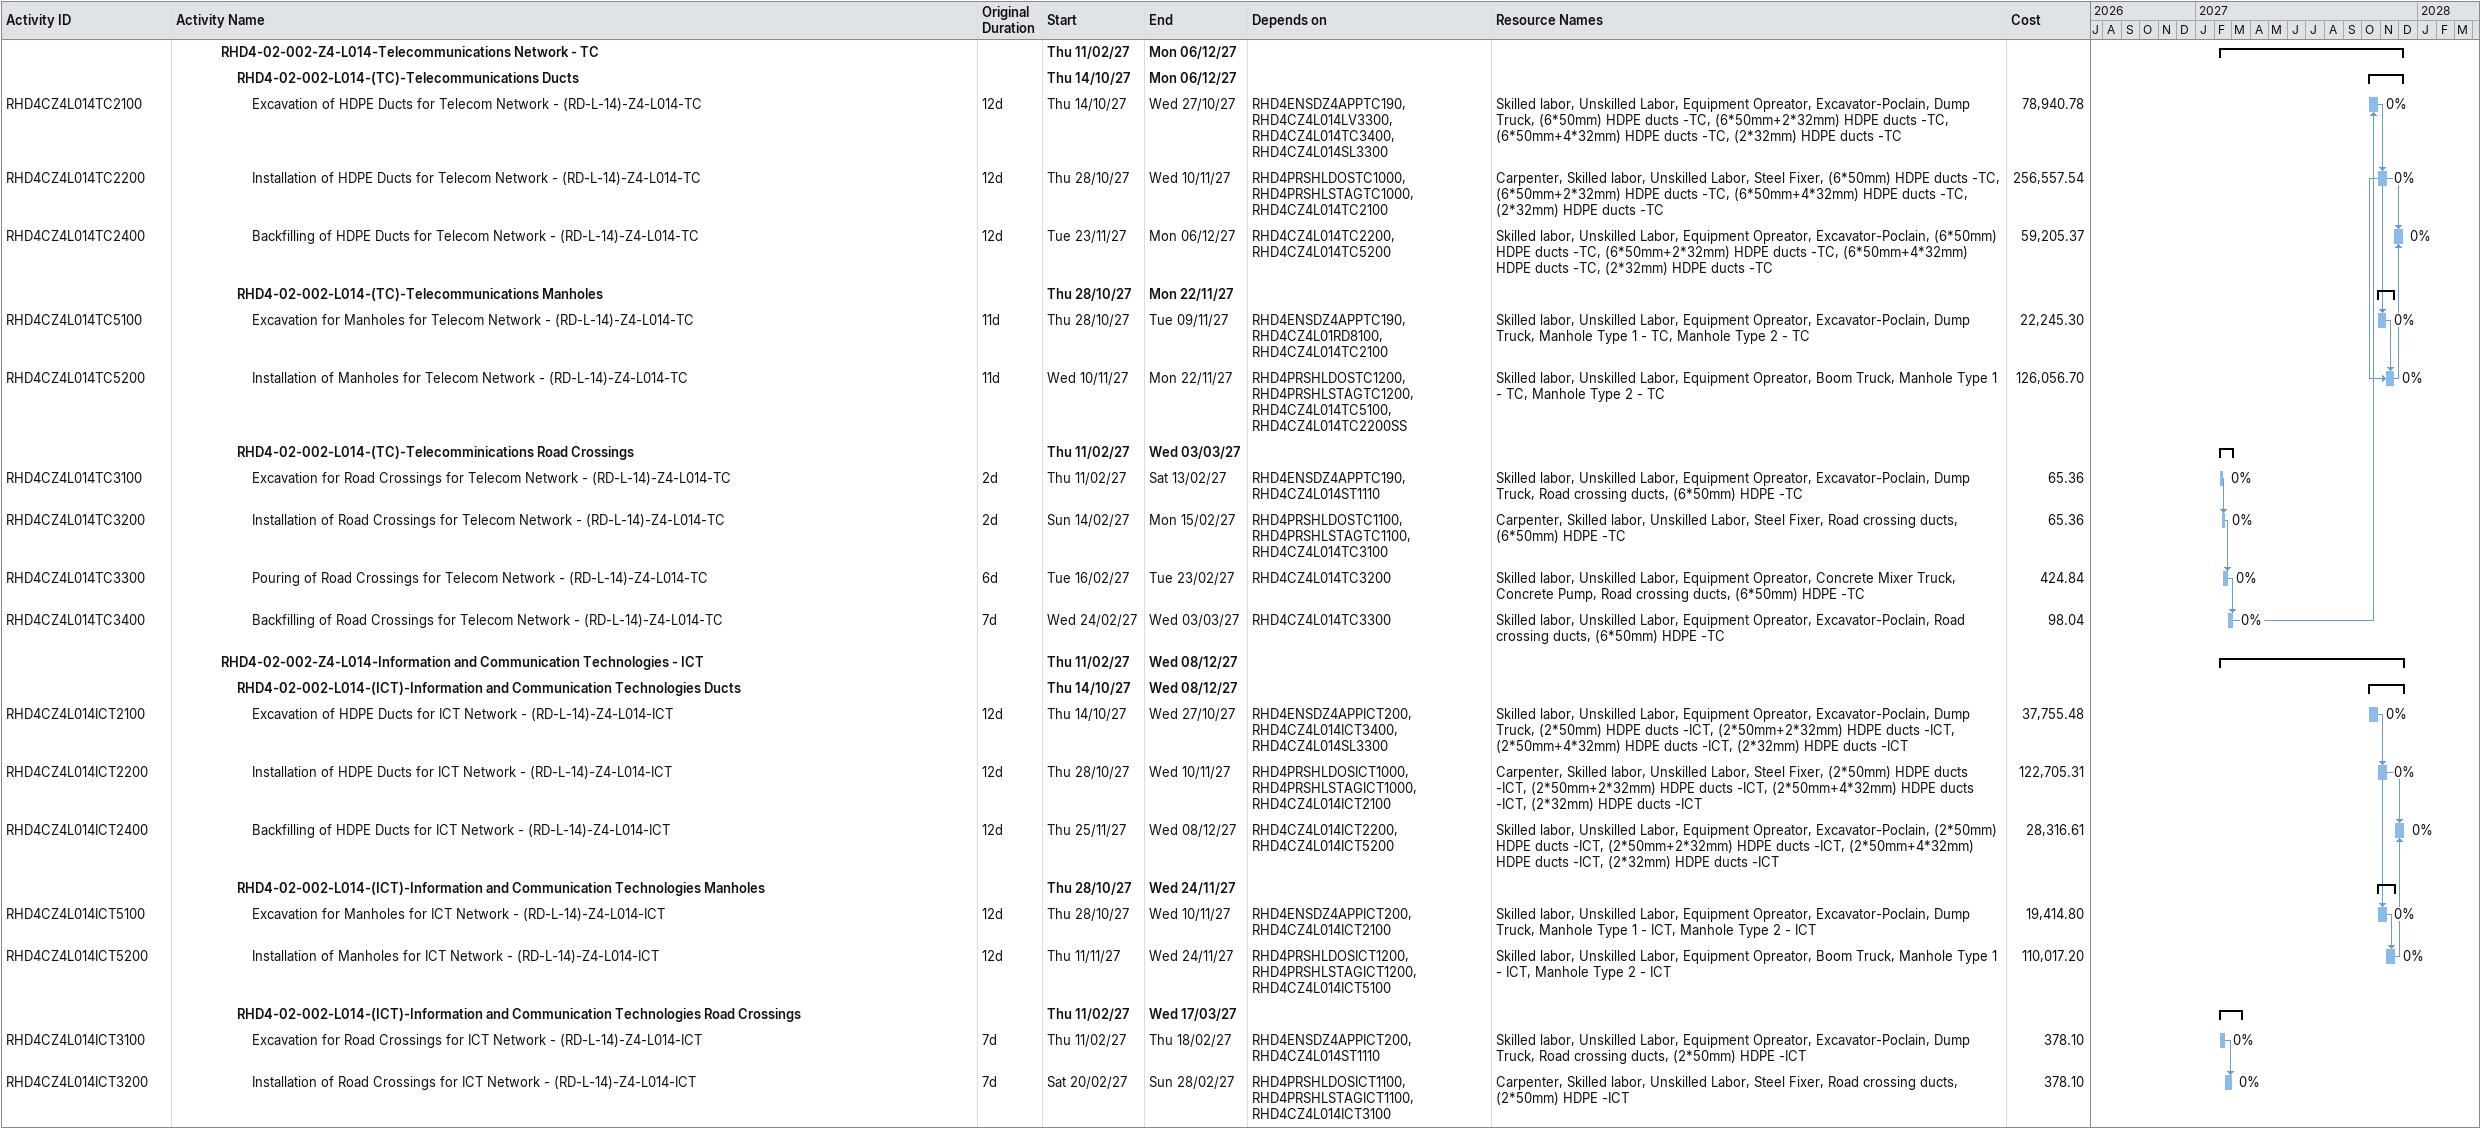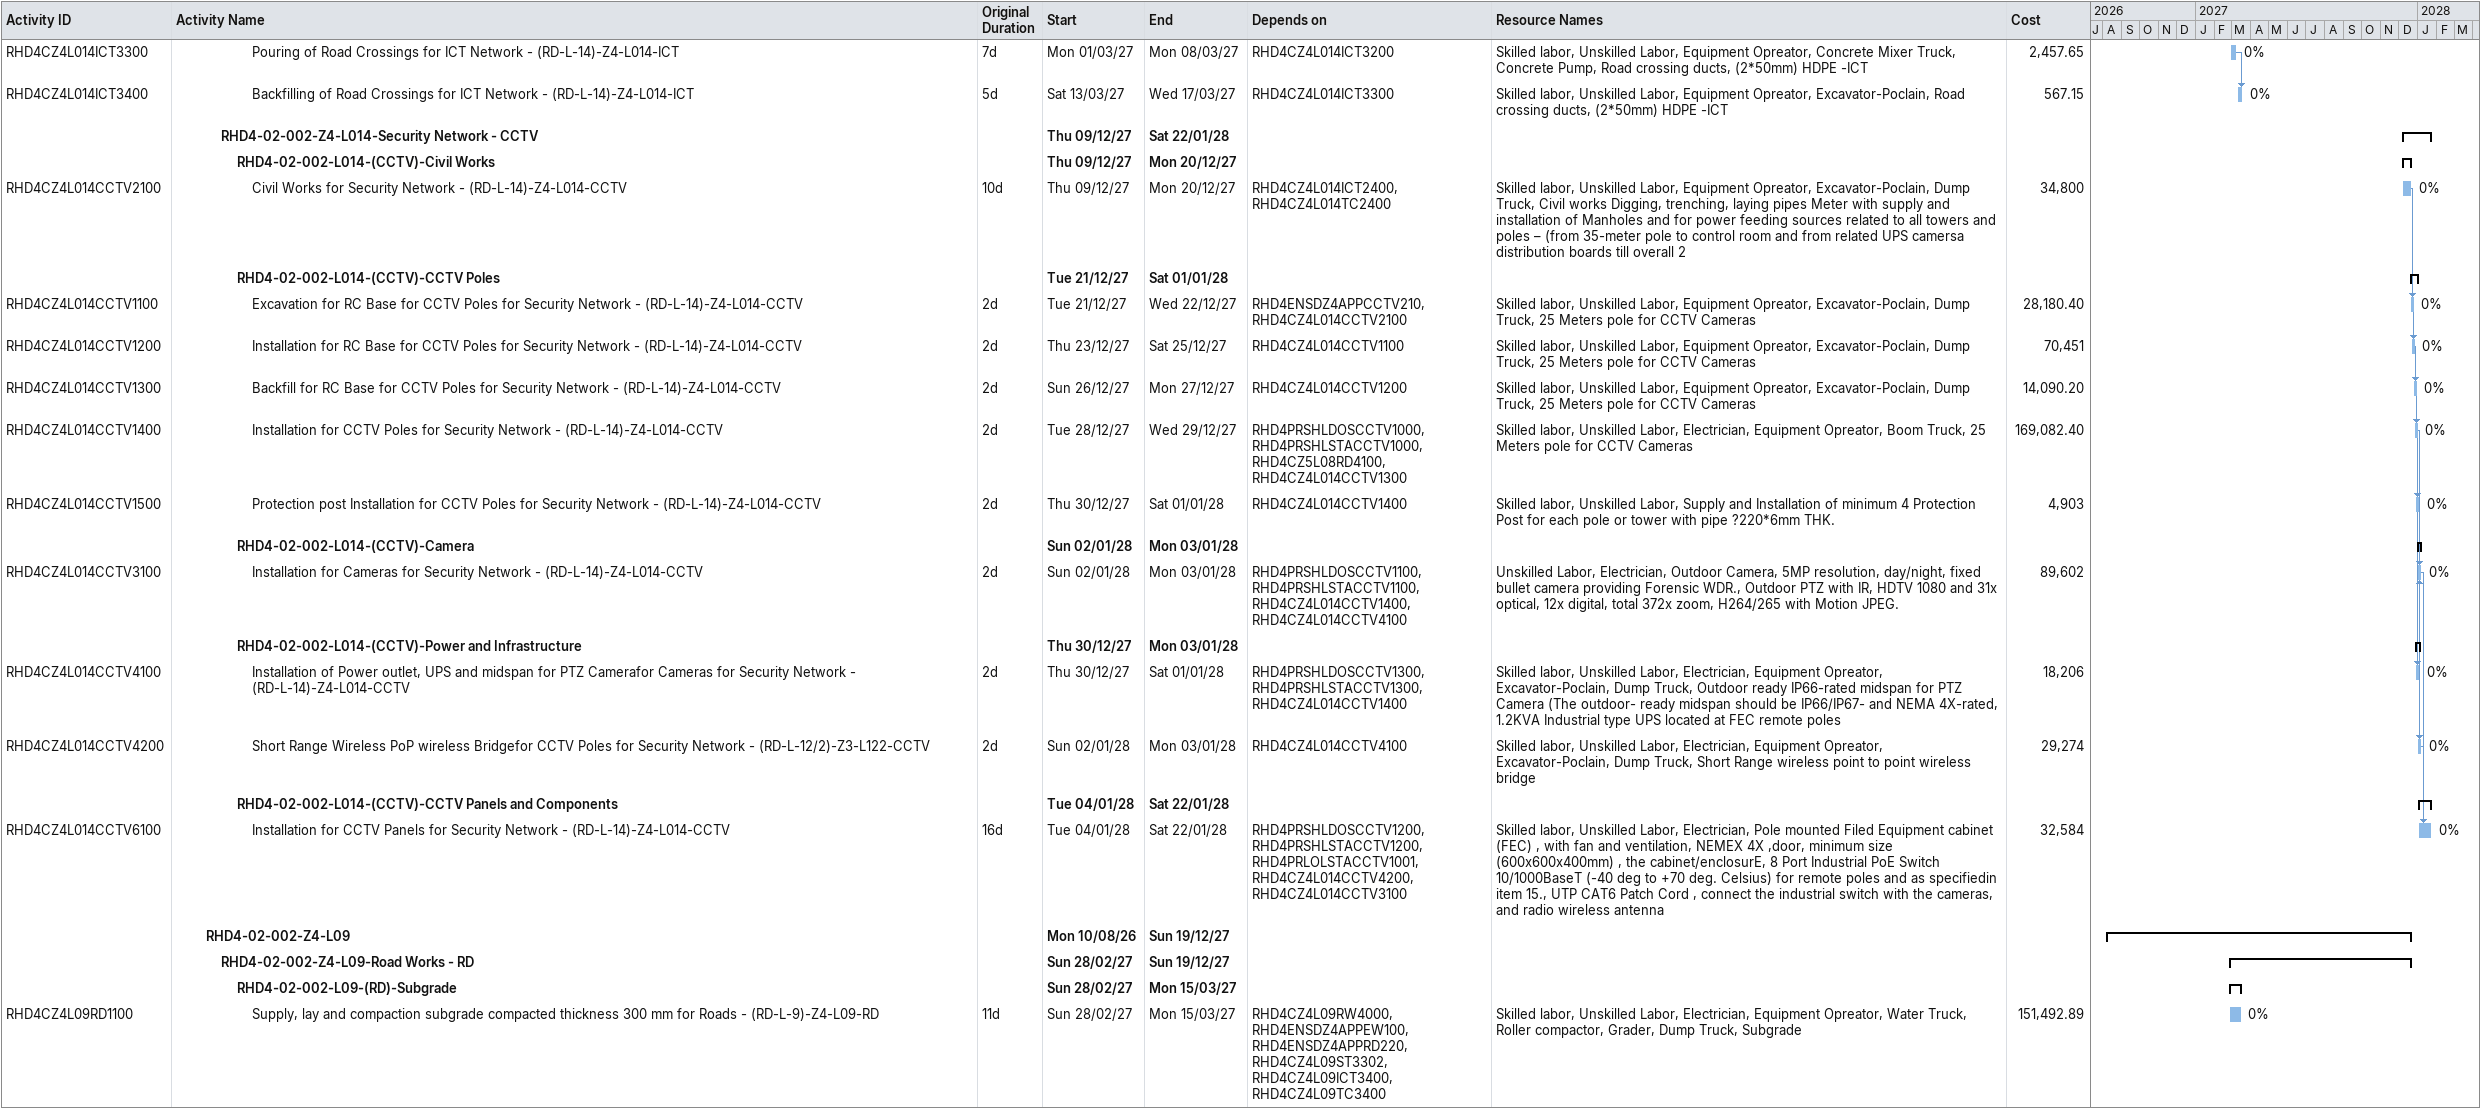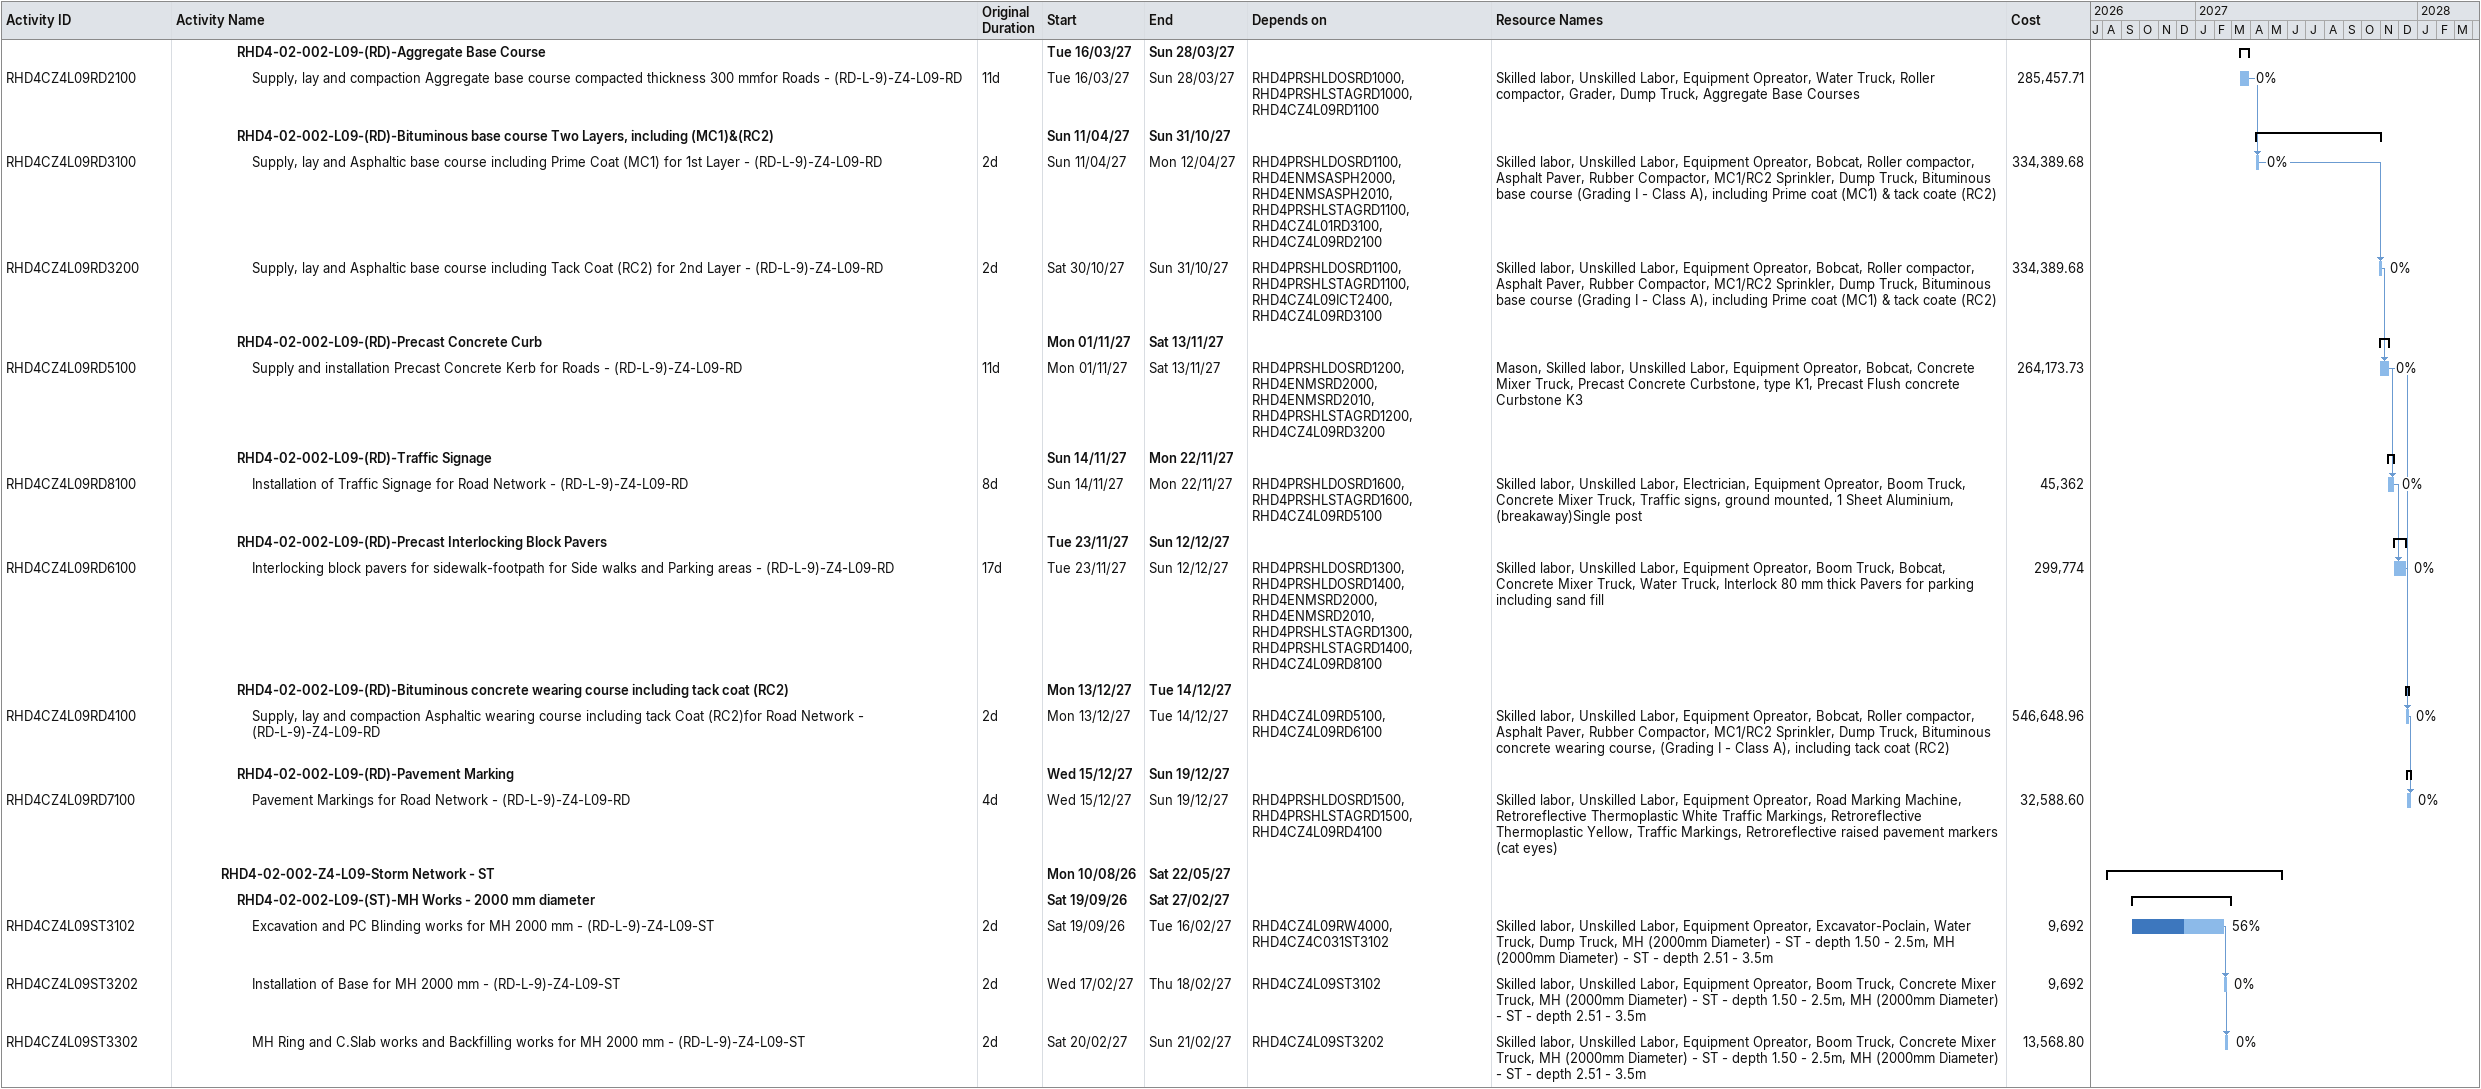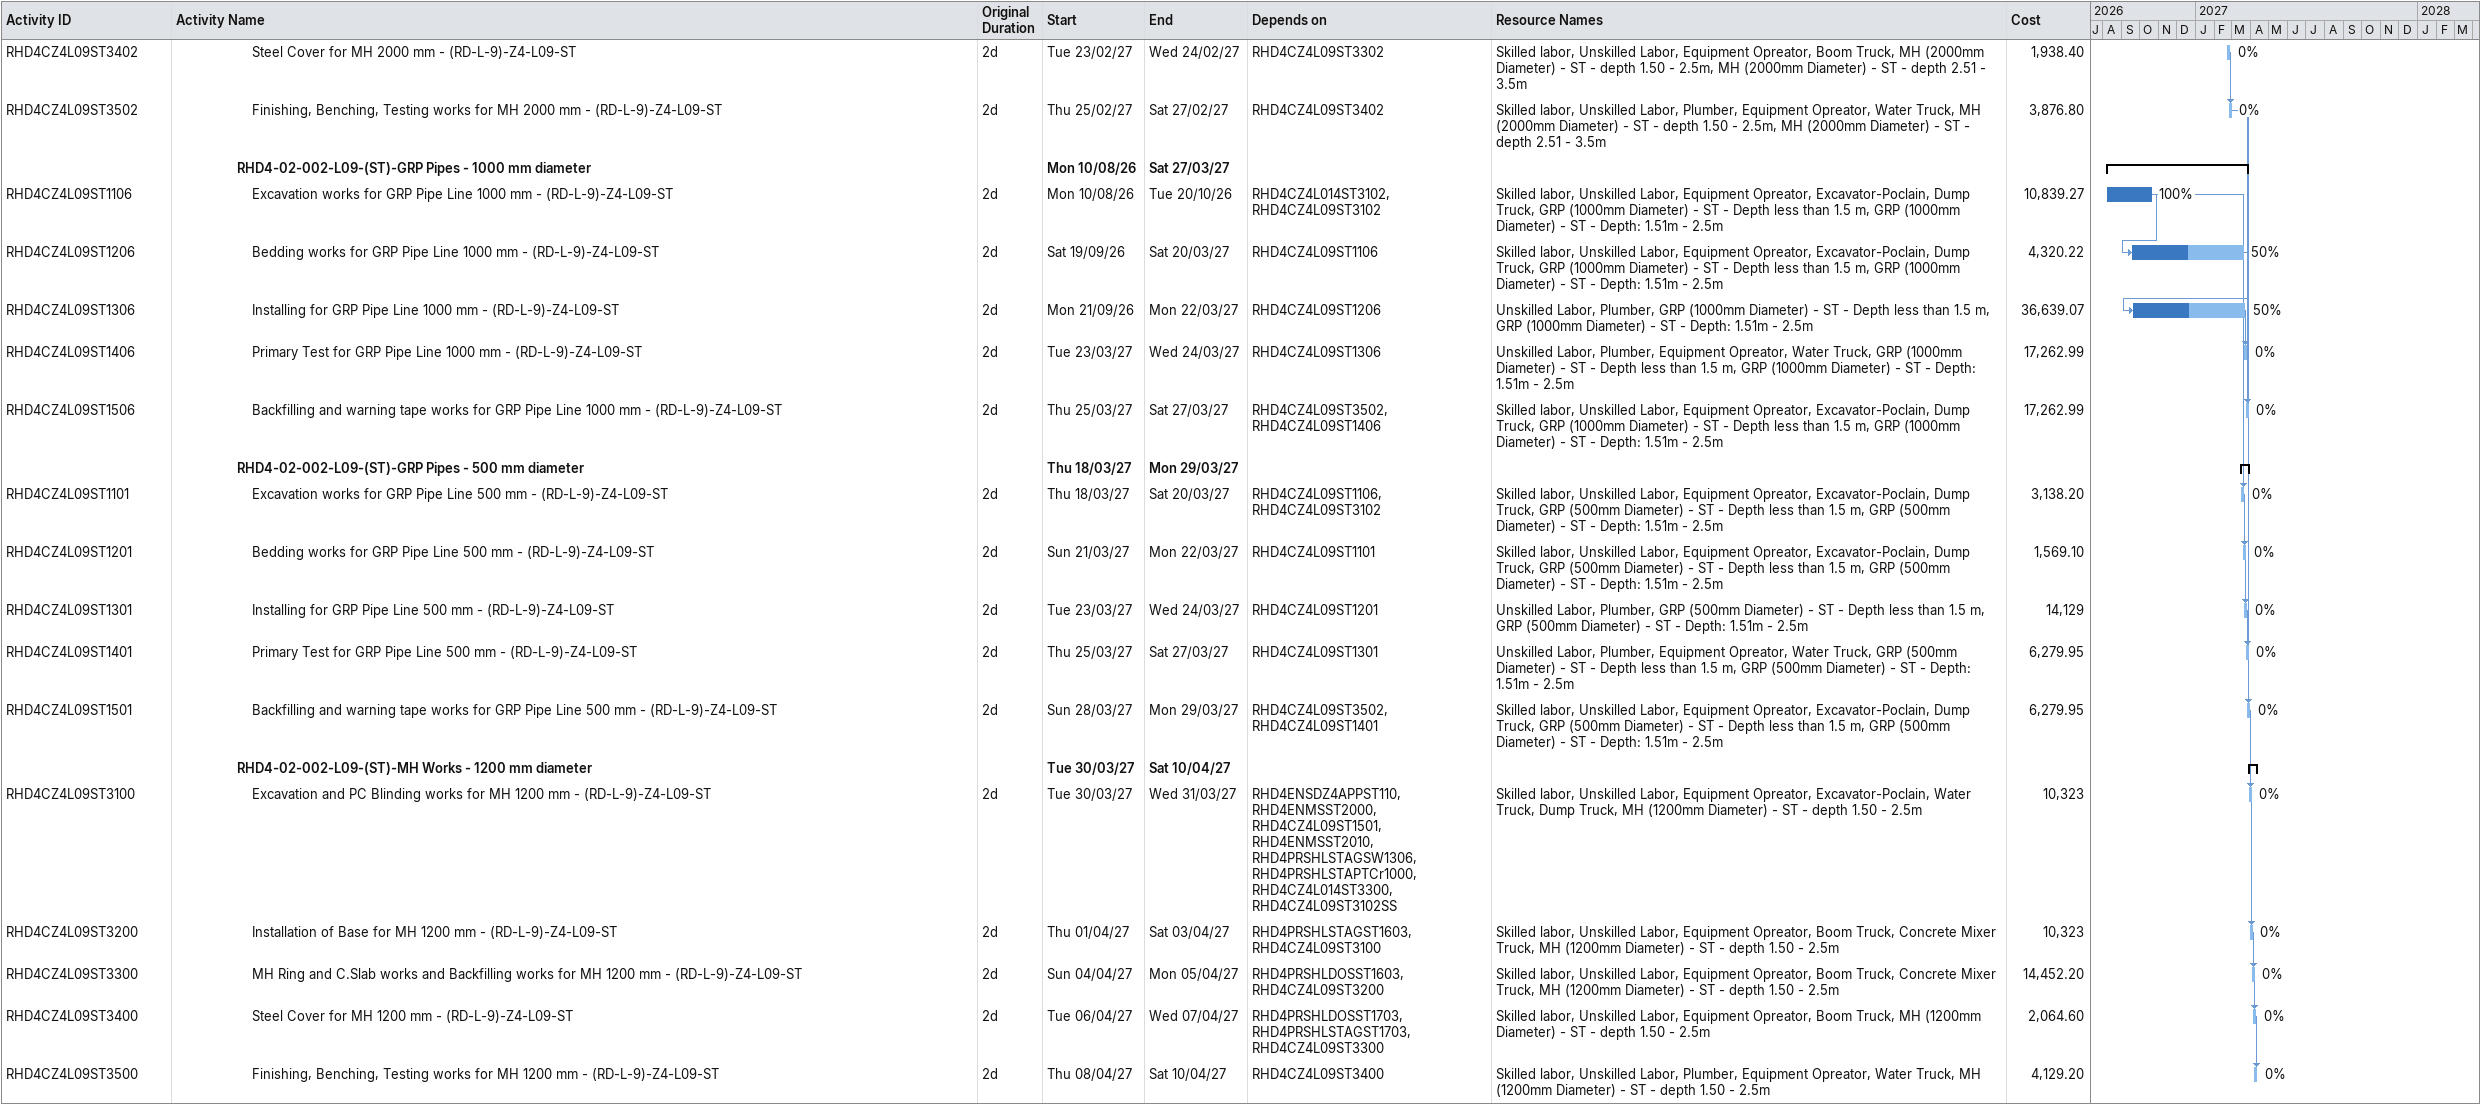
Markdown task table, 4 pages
| ID | Level | Task | Original duration | Start | Finish | Predecessors | Resources | % complete | Cost |
|---|---|---|---|---|---|---|---|---|---|
|  | 4 | **RHD4-02-002-Z4-L014-Telecommunications Network - TC** |  | 2027-02-11 | 2027-12-06 |  |  |  |  |
|  | 5 | **RHD4-02-002-L014-(TC)-Telecommunications Ducts** |  | 2027-10-14 | 2027-12-06 |  |  |  |  |
| RHD4CZ4L014TC2100 | 6 | Excavation of HDPE Ducts for Telecom Network - (RD-L-14)-Z4-L014-TC | 12d | 2027-10-14 | 2027-10-27 | RHD4ENSDZ4APPTC190, RHD4CZ4L014LV3300, RHD4CZ4L014TC3400, RHD4CZ4L014SL3300 | Skilled labor, Unskilled Labor, Equipment Opreator, Excavator-Poclain, Dump Truck, (6*50mm) HDPE ducts -TC, (6*50mm+2*32mm) HDPE ducts -TC, (6*50mm+4*32mm) HDPE ducts -TC, (2*32mm) HDPE ducts -TC | 0 | 78940.78 |
| RHD4CZ4L014TC2200 | 6 | Installation of HDPE Ducts for Telecom Network - (RD-L-14)-Z4-L014-TC | 12d | 2027-10-28 | 2027-11-10 | RHD4PRSHLDOSTC1000, RHD4PRSHLSTAGTC1000, RHD4CZ4L014TC2100 | Carpenter, Skilled labor, Unskilled Labor, Steel Fixer, (6*50mm) HDPE ducts -TC, (6*50mm+2*32mm) HDPE ducts -TC, (6*50mm+4*32mm) HDPE ducts -TC, (2*32mm) HDPE ducts -TC | 0 | 256557.54 |
| RHD4CZ4L014TC2400 | 6 | Backfilling of HDPE Ducts for Telecom Network - (RD-L-14)-Z4-L014-TC | 12d | 2027-11-23 | 2027-12-06 | RHD4CZ4L014TC2200, RHD4CZ4L014TC5200 | Skilled labor, Unskilled Labor, Equipment Opreator, Excavator-Poclain, (6*50mm) HDPE ducts -TC, (6*50mm+2*32mm) HDPE ducts -TC, (6*50mm+4*32mm) HDPE ducts -TC, (2*32mm) HDPE ducts -TC | 0 | 59205.37 |
|  | 5 | **RHD4-02-002-L014-(TC)-Telecommunications Manholes** |  | 2027-10-28 | 2027-11-22 |  |  |  |  |
| RHD4CZ4L014TC5100 | 6 | Excavation for Manholes for Telecom Network - (RD-L-14)-Z4-L014-TC | 11d | 2027-10-28 | 2027-11-09 | RHD4ENSDZ4APPTC190, RHD4CZ4L01RD8100, RHD4CZ4L014TC2100 | Skilled labor, Unskilled Labor, Equipment Opreator, Excavator-Poclain, Dump Truck, Manhole Type 1 - TC, Manhole Type 2 - TC | 0 | 22245.30 |
| RHD4CZ4L014TC5200 | 6 | Installation of Manholes for Telecom Network - (RD-L-14)-Z4-L014-TC | 11d | 2027-11-10 | 2027-11-22 | RHD4PRSHLDOSTC1200, RHD4PRSHLSTAGTC1200, RHD4CZ4L014TC5100, RHD4CZ4L014TC2200SS | Skilled labor, Unskilled Labor, Equipment Opreator, Boom Truck, Manhole Type 1 - TC, Manhole Type 2 - TC | 0 | 126056.70 |
|  | 5 | **RHD4-02-002-L014-(TC)-Telecomminications Road Crossings** |  | 2027-02-11 | 2027-03-03 |  |  |  |  |
| RHD4CZ4L014TC3100 | 6 | Excavation for Road Crossings for Telecom Network - (RD-L-14)-Z4-L014-TC | 2d | 2027-02-11 | 2027-02-13 | RHD4ENSDZ4APPTC190, RHD4CZ4L014ST1110 | Skilled labor, Unskilled Labor, Equipment Opreator, Excavator-Poclain, Dump Truck, Road crossing ducts, (6*50mm) HDPE -TC | 0 | 65.36 |
| RHD4CZ4L014TC3200 | 6 | Installation of Road Crossings for Telecom Network - (RD-L-14)-Z4-L014-TC | 2d | 2027-02-14 | 2027-02-15 | RHD4PRSHLDOSTC1100, RHD4PRSHLSTAGTC1100, RHD4CZ4L014TC3100 | Carpenter, Skilled labor, Unskilled Labor, Steel Fixer, Road crossing ducts, (6*50mm) HDPE -TC | 0 | 65.36 |
| RHD4CZ4L014TC3300 | 6 | Pouring of Road Crossings for Telecom Network - (RD-L-14)-Z4-L014-TC | 6d | 2027-02-16 | 2027-02-23 | RHD4CZ4L014TC3200 | Skilled labor, Unskilled Labor, Equipment Opreator, Concrete Mixer Truck, Concrete Pump, Road crossing ducts, (6*50mm) HDPE -TC | 0 | 424.84 |
| RHD4CZ4L014TC3400 | 6 | Backfilling of Road Crossings for Telecom Network - (RD-L-14)-Z4-L014-TC | 7d | 2027-02-24 | 2027-03-03 | RHD4CZ4L014TC3300 | Skilled labor, Unskilled Labor, Equipment Opreator, Excavator-Poclain, Road crossing ducts, (6*50mm) HDPE -TC | 0 | 98.04 |
|  | 4 | **RHD4-02-002-Z4-L014-Information and Communication Technologies - ICT** |  | 2027-02-11 | 2027-12-08 |  |  |  |  |
|  | 5 | **RHD4-02-002-L014-(ICT)-Information and Communication Technologies Ducts** |  | 2027-10-14 | 2027-12-08 |  |  |  |  |
| RHD4CZ4L014ICT2100 | 6 | Excavation of HDPE Ducts for ICT Network - (RD-L-14)-Z4-L014-ICT | 12d | 2027-10-14 | 2027-10-27 | RHD4ENSDZ4APPICT200, RHD4CZ4L014ICT3400, RHD4CZ4L014SL3300 | Skilled labor, Unskilled Labor, Equipment Opreator, Excavator-Poclain, Dump Truck, (2*50mm) HDPE ducts -ICT, (2*50mm+2*32mm) HDPE ducts -ICT, (2*50mm+4*32mm) HDPE ducts -ICT, (2*32mm) HDPE ducts -ICT | 0 | 37755.48 |
| RHD4CZ4L014ICT2200 | 6 | Installation of HDPE Ducts for ICT Network - (RD-L-14)-Z4-L014-ICT | 12d | 2027-10-28 | 2027-11-10 | RHD4PRSHLDOSICT1000, RHD4PRSHLSTAGICT1000, RHD4CZ4L014ICT2100 | Carpenter, Skilled labor, Unskilled Labor, Steel Fixer, (2*50mm) HDPE ducts -ICT, (2*50mm+2*32mm) HDPE ducts -ICT, (2*50mm+4*32mm) HDPE ducts -ICT, (2*32mm) HDPE ducts -ICT | 0 | 122705.31 |
| RHD4CZ4L014ICT2400 | 6 | Backfilling of HDPE Ducts for ICT Network - (RD-L-14)-Z4-L014-ICT | 12d | 2027-11-25 | 2027-12-08 | RHD4CZ4L014ICT2200, RHD4CZ4L014ICT5200 | Skilled labor, Unskilled Labor, Equipment Opreator, Excavator-Poclain, (2*50mm) HDPE ducts -ICT, (2*50mm+2*32mm) HDPE ducts -ICT, (2*50mm+4*32mm) HDPE ducts -ICT, (2*32mm) HDPE ducts -ICT | 0 | 28316.61 |
|  | 5 | **RHD4-02-002-L014-(ICT)-Information and Communication Technologies Manholes** |  | 2027-10-28 | 2027-11-24 |  |  |  |  |
| RHD4CZ4L014ICT5100 | 6 | Excavation for Manholes for ICT Network - (RD-L-14)-Z4-L014-ICT | 12d | 2027-10-28 | 2027-11-10 | RHD4ENSDZ4APPICT200, RHD4CZ4L014ICT2100 | Skilled labor, Unskilled Labor, Equipment Opreator, Excavator-Poclain, Dump Truck, Manhole Type 1 - ICT, Manhole Type 2 - ICT | 0 | 19414.80 |
| RHD4CZ4L014ICT5200 | 6 | Installation of Manholes for ICT Network - (RD-L-14)-Z4-L014-ICT | 12d | 2027-11-11 | 2027-11-24 | RHD4PRSHLDOSICT1200, RHD4PRSHLSTAGICT1200, RHD4CZ4L014ICT5100 | Skilled labor, Unskilled Labor, Equipment Opreator, Boom Truck, Manhole Type 1 - ICT, Manhole Type 2 - ICT | 0 | 110017.20 |
|  | 5 | **RHD4-02-002-L014-(ICT)-Information and Communication Technologies Road Crossings** |  | 2027-02-11 | 2027-03-17 |  |  |  |  |
| RHD4CZ4L014ICT3100 | 6 | Excavation for Road Crossings for ICT Network - (RD-L-14)-Z4-L014-ICT | 7d | 2027-02-11 | 2027-02-18 | RHD4ENSDZ4APPICT200, RHD4CZ4L014ST1110 | Skilled labor, Unskilled Labor, Equipment Opreator, Excavator-Poclain, Dump Truck, Road crossing ducts, (2*50mm) HDPE -ICT | 0 | 378.10 |
| RHD4CZ4L014ICT3200 | 6 | Installation of Road Crossings for ICT Network - (RD-L-14)-Z4-L014-ICT | 7d | 2027-02-20 | 2027-02-28 | RHD4PRSHLDOSICT1100, RHD4PRSHLSTAGICT1100, RHD4CZ4L014ICT3100 | Carpenter, Skilled labor, Unskilled Labor, Steel Fixer, Road crossing ducts, (2*50mm) HDPE -ICT | 0 | 378.10 |
| RHD4CZ4L014ICT3300 | 6 | Pouring of Road Crossings for ICT Network - (RD-L-14)-Z4-L014-ICT | 7d | 2027-03-01 | 2027-03-08 | RHD4CZ4L014ICT3200 | Skilled labor, Unskilled Labor, Equipment Opreator, Concrete Mixer Truck, Concrete Pump, Road crossing ducts, (2*50mm) HDPE -ICT | 0 | 2457.65 |
| RHD4CZ4L014ICT3400 | 6 | Backfilling of Road Crossings for ICT Network - (RD-L-14)-Z4-L014-ICT | 5d | 2027-03-13 | 2027-03-17 | RHD4CZ4L014ICT3300 | Skilled labor, Unskilled Labor, Equipment Opreator, Excavator-Poclain, Road crossing ducts, (2*50mm) HDPE -ICT | 0 | 567.15 |
|  | 4 | **RHD4-02-002-Z4-L014-Security Network - CCTV** |  | 2027-12-09 | 2028-01-22 |  |  |  |  |
|  | 5 | **RHD4-02-002-L014-(CCTV)-Civil Works** |  | 2027-12-09 | 2027-12-20 |  |  |  |  |
| RHD4CZ4L014CCTV2100 | 6 | Civil Works for Security Network - (RD-L-14)-Z4-L014-CCTV | 10d | 2027-12-09 | 2027-12-20 | RHD4CZ4L014ICT2400, RHD4CZ4L014TC2400 | Skilled labor, Unskilled Labor, Equipment Opreator, Excavator-Poclain, Dump Truck, Civil works Digging, trenching, laying pipes Meter with supply and installation of Manholes and for power feeding sources related to all towers and poles – (from 35-meter pole to control room and from related UPS camersa distribution boards till overall 2 | 0 | 34800 |
|  | 5 | **RHD4-02-002-L014-(CCTV)-CCTV Poles** |  | 2027-12-21 | 2028-01-01 |  |  |  |  |
| RHD4CZ4L014CCTV1100 | 6 | Excavation for RC Base for CCTV Poles for Security Network - (RD-L-14)-Z4-L014-CCTV | 2d | 2027-12-21 | 2027-12-22 | RHD4ENSDZ4APPCCTV210, RHD4CZ4L014CCTV2100 | Skilled labor, Unskilled Labor, Equipment Opreator, Excavator-Poclain, Dump Truck, 25 Meters pole for CCTV Cameras | 0 | 28180.40 |
| RHD4CZ4L014CCTV1200 | 6 | Installation for RC Base for CCTV Poles for Security Network - (RD-L-14)-Z4-L014-CCTV | 2d | 2027-12-23 | 2027-12-25 | RHD4CZ4L014CCTV1100 | Skilled labor, Unskilled Labor, Equipment Opreator, Excavator-Poclain, Dump Truck, 25 Meters pole for CCTV Cameras | 0 | 70451 |
| RHD4CZ4L014CCTV1300 | 6 | Backfill for RC Base for CCTV Poles for Security Network - (RD-L-14)-Z4-L014-CCTV | 2d | 2027-12-26 | 2027-12-27 | RHD4CZ4L014CCTV1200 | Skilled labor, Unskilled Labor, Equipment Opreator, Excavator-Poclain, Dump Truck, 25 Meters pole for CCTV Cameras | 0 | 14090.20 |
| RHD4CZ4L014CCTV1400 | 6 | Installation for CCTV Poles for Security Network - (RD-L-14)-Z4-L014-CCTV | 2d | 2027-12-28 | 2027-12-29 | RHD4PRSHLDOSCCTV1000, RHD4PRSHLSTACCTV1000, RHD4CZ5L08RD4100, RHD4CZ4L014CCTV1300 | Skilled labor, Unskilled Labor, Electrician, Equipment Opreator, Boom Truck, 25 Meters pole for CCTV Cameras | 0 | 169082.40 |
| RHD4CZ4L014CCTV1500 | 6 | Protection post Installation for CCTV Poles for Security Network - (RD-L-14)-Z4-L014-CCTV | 2d | 2027-12-30 | 2028-01-01 | RHD4CZ4L014CCTV1400 | Skilled labor, Unskilled Labor, Supply and Installation of minimum 4 Protection Post for each pole or tower with pipe ?220*6mm THK. | 0 | 4903 |
|  | 5 | **RHD4-02-002-L014-(CCTV)-Camera** |  | 2028-01-02 | 2028-01-03 |  |  |  |  |
| RHD4CZ4L014CCTV3100 | 6 | Installation for Cameras for Security Network - (RD-L-14)-Z4-L014-CCTV | 2d | 2028-01-02 | 2028-01-03 | RHD4PRSHLDOSCCTV1100, RHD4PRSHLSTACCTV1100, RHD4CZ4L014CCTV1400, RHD4CZ4L014CCTV4100 | Unskilled Labor, Electrician, Outdoor Camera, 5MP resolution, day/night, fixed bullet camera providing Forensic WDR., Outdoor PTZ with IR, HDTV 1080 and 31x optical, 12x digital, total 372x zoom, H264/265 with Motion JPEG. | 0 | 89602 |
|  | 5 | **RHD4-02-002-L014-(CCTV)-Power and Infrastructure** |  | 2027-12-30 | 2028-01-03 |  |  |  |  |
| RHD4CZ4L014CCTV4100 | 6 | Installation of Power outlet, UPS and midspan for PTZ Camerafor Cameras for Security Network - (RD-L-14)-Z4-L014-CCTV | 2d | 2027-12-30 | 2028-01-01 | RHD4PRSHLDOSCCTV1300, RHD4PRSHLSTACCTV1300, RHD4CZ4L014CCTV1400 | Skilled labor, Unskilled Labor, Electrician, Equipment Opreator, Excavator-Poclain, Dump Truck, Outdoor ready IP66-rated midspan for PTZ Camera (The outdoor- ready midspan should be IP66/IP67- and NEMA 4X-rated, 1.2KVA Industrial type UPS located at FEC remote poles | 0 | 18206 |
| RHD4CZ4L014CCTV4200 | 6 | Short Range Wireless PoP wireless Bridgefor CCTV Poles for Security Network - (RD-L-12/2)-Z3-L122-CCTV | 2d | 2028-01-02 | 2028-01-03 | RHD4CZ4L014CCTV4100 | Skilled labor, Unskilled Labor, Electrician, Equipment Opreator, Excavator-Poclain, Dump Truck, Short Range wireless point to point wireless bridge | 0 | 29274 |
|  | 5 | **RHD4-02-002-L014-(CCTV)-CCTV Panels and Components** |  | 2028-01-04 | 2028-01-22 |  |  |  |  |
| RHD4CZ4L014CCTV6100 | 6 | Installation for CCTV Panels for Security Network - (RD-L-14)-Z4-L014-CCTV | 16d | 2028-01-04 | 2028-01-22 | RHD4PRSHLDOSCCTV1200, RHD4PRSHLSTACCTV1200, RHD4PRLOLSTACCTV1001, RHD4CZ4L014CCTV4200, RHD4CZ4L014CCTV3100 | Skilled labor, Unskilled Labor, Electrician, Pole mounted Filed Equipment cabinet (FEC) , with fan and ventilation, NEMEX 4X ,door, minimum size (600x600x400mm) , the cabinet/enclosurE, 8 Port Industrial PoE Switch 10/1000BaseT (-40 deg to +70 deg. Celsius) for remote poles and as specifiedin item 15., UTP CAT6 Patch Cord , connect the industrial switch with the cameras, and radio wireless antenna | 0 | 32584 |
|  | 3 | **RHD4-02-002-Z4-L09** |  | 2026-08-10 | 2027-12-19 |  |  |  |  |
|  | 4 | **RHD4-02-002-Z4-L09-Road Works - RD** |  | 2027-02-28 | 2027-12-19 |  |  |  |  |
|  | 5 | **RHD4-02-002-L09-(RD)-Subgrade** |  | 2027-02-28 | 2027-03-15 |  |  |  |  |
| RHD4CZ4L09RD1100 | 6 | Supply, lay and compaction subgrade compacted thickness 300 mm for Roads - (RD-L-9)-Z4-L09-RD | 11d | 2027-02-28 | 2027-03-15 | RHD4CZ4L09RW4000, RHD4ENSDZ4APPEW100, RHD4ENSDZ4APPRD220, RHD4CZ4L09ST3302, RHD4CZ4L09ICT3400, RHD4CZ4L09TC3400 | Skilled labor, Unskilled Labor, Electrician, Equipment Opreator, Water Truck, Roller compactor, Grader, Dump Truck, Subgrade | 0 | 151492.89 |
|  | 5 | **RHD4-02-002-L09-(RD)-Aggregate Base Course** |  | 2027-03-16 | 2027-03-28 |  |  |  |  |
| RHD4CZ4L09RD2100 | 6 | Supply, lay and compaction Aggregate base course compacted thickness 300 mmfor Roads - (RD-L-9)-Z4-L09-RD | 11d | 2027-03-16 | 2027-03-28 | RHD4PRSHLDOSRD1000, RHD4PRSHLSTAGRD1000, RHD4CZ4L09RD1100 | Skilled labor, Unskilled Labor, Equipment Opreator, Water Truck, Roller compactor, Grader, Dump Truck, Aggregate Base Courses | 0 | 285457.71 |
|  | 5 | **RHD4-02-002-L09-(RD)-Bituminous base course Two Layers, including (MC1)&(RC2)** |  | 2027-04-11 | 2027-10-31 |  |  |  |  |
| RHD4CZ4L09RD3100 | 6 | Supply, lay and Asphaltic base course including Prime Coat (MC1) for 1st Layer - (RD-L-9)-Z4-L09-RD | 2d | 2027-04-11 | 2027-04-12 | RHD4PRSHLDOSRD1100, RHD4ENMSASPH2000, RHD4ENMSASPH2010, RHD4PRSHLSTAGRD1100, RHD4CZ4L01RD3100, RHD4CZ4L09RD2100 | Skilled labor, Unskilled Labor, Equipment Opreator, Bobcat, Roller compactor, Asphalt Paver, Rubber Compactor, MC1/RC2 Sprinkler, Dump Truck, Bituminous base course (Grading I - Class A), including Prime coat (MC1) & tack coate (RC2) | 0 | 334389.68 |
| RHD4CZ4L09RD3200 | 6 | Supply, lay and Asphaltic base course including Tack Coat (RC2) for 2nd Layer - (RD-L-9)-Z4-L09-RD | 2d | 2027-10-30 | 2027-10-31 | RHD4PRSHLDOSRD1100, RHD4PRSHLSTAGRD1100, RHD4CZ4L09ICT2400, RHD4CZ4L09RD3100 | Skilled labor, Unskilled Labor, Equipment Opreator, Bobcat, Roller compactor, Asphalt Paver, Rubber Compactor, MC1/RC2 Sprinkler, Dump Truck, Bituminous base course (Grading I - Class A), including Prime coat (MC1) & tack coate (RC2) | 0 | 334389.68 |
|  | 5 | **RHD4-02-002-L09-(RD)-Precast Concrete Curb** |  | 2027-11-01 | 2027-11-13 |  |  |  |  |
| RHD4CZ4L09RD5100 | 6 | Supply and installation Precast Concrete Kerb for Roads - (RD-L-9)-Z4-L09-RD | 11d | 2027-11-01 | 2027-11-13 | RHD4PRSHLDOSRD1200, RHD4ENMSRD2000, RHD4ENMSRD2010, RHD4PRSHLSTAGRD1200, RHD4CZ4L09RD3200 | Mason, Skilled labor, Unskilled Labor, Equipment Opreator, Bobcat, Concrete Mixer Truck, Precast Concrete Curbstone, type K1, Precast Flush concrete Curbstone K3 | 0 | 264173.73 |
|  | 5 | **RHD4-02-002-L09-(RD)-Traffic Signage** |  | 2027-11-14 | 2027-11-22 |  |  |  |  |
| RHD4CZ4L09RD8100 | 6 | Installation of Traffic Signage for Road Network - (RD-L-9)-Z4-L09-RD | 8d | 2027-11-14 | 2027-11-22 | RHD4PRSHLDOSRD1600, RHD4PRSHLSTAGRD1600, RHD4CZ4L09RD5100 | Skilled labor, Unskilled Labor, Electrician, Equipment Opreator, Boom Truck, Concrete Mixer Truck, Traffic signs, ground mounted, 1 Sheet Aluminium, (breakaway)Single post | 0 | 45362 |
|  | 5 | **RHD4-02-002-L09-(RD)-Precast Interlocking Block Pavers** |  | 2027-11-23 | 2027-12-12 |  |  |  |  |
| RHD4CZ4L09RD6100 | 6 | Interlocking block pavers for sidewalk-footpath for Side walks and Parking areas - (RD-L-9)-Z4-L09-RD | 17d | 2027-11-23 | 2027-12-12 | RHD4PRSHLDOSRD1300, RHD4PRSHLDOSRD1400, RHD4ENMSRD2000, RHD4ENMSRD2010, RHD4PRSHLSTAGRD1300, RHD4PRSHLSTAGRD1400, RHD4CZ4L09RD8100 | Skilled labor, Unskilled Labor, Equipment Opreator, Boom Truck, Bobcat, Concrete Mixer Truck, Water Truck, Interlock 80 mm thick Pavers for parking including sand fill | 0 | 299774 |
|  | 5 | **RHD4-02-002-L09-(RD)-Bituminous concrete wearing course including tack coat (RC2)** |  | 2027-12-13 | 2027-12-14 |  |  |  |  |
| RHD4CZ4L09RD4100 | 6 | Supply, lay and compaction Asphaltic wearing course including tack Coat (RC2)for Road Network - (RD-L-9)-Z4-L09-RD | 2d | 2027-12-13 | 2027-12-14 | RHD4CZ4L09RD5100, RHD4CZ4L09RD6100 | Skilled labor, Unskilled Labor, Equipment Opreator, Bobcat, Roller compactor, Asphalt Paver, Rubber Compactor, MC1/RC2 Sprinkler, Dump Truck, Bituminous concrete wearing course, (Grading I - Class A), including tack coat (RC2) | 0 | 546648.96 |
|  | 5 | **RHD4-02-002-L09-(RD)-Pavement Marking** |  | 2027-12-15 | 2027-12-19 |  |  |  |  |
| RHD4CZ4L09RD7100 | 6 | Pavement Markings for Road Network - (RD-L-9)-Z4-L09-RD | 4d | 2027-12-15 | 2027-12-19 | RHD4PRSHLDOSRD1500, RHD4PRSHLSTAGRD1500, RHD4CZ4L09RD4100 | Skilled labor, Unskilled Labor, Equipment Opreator, Road Marking Machine, Retroreflective Thermoplastic White Traffic Markings, Retroreflective Thermoplastic Yellow, Traffic Markings, Retroreflective raised pavement markers (cat eyes) | 0 | 32588.60 |
|  | 4 | **RHD4-02-002-Z4-L09-Storm Network - ST** |  | 2026-08-10 | 2027-05-22 |  |  |  |  |
|  | 5 | **RHD4-02-002-L09-(ST)-MH Works - 2000 mm diameter** |  | 2026-09-19 | 2027-02-27 |  |  |  |  |
| RHD4CZ4L09ST3102 | 6 | Excavation and PC Blinding works for MH 2000 mm - (RD-L-9)-Z4-L09-ST | 2d | 2026-09-19 | 2027-02-16 | RHD4CZ4L09RW4000, RHD4CZ4C031ST3102 | Skilled labor, Unskilled Labor, Equipment Opreator, Excavator-Poclain, Water Truck, Dump Truck, MH (2000mm Diameter) - ST - depth 1.50 - 2.5m, MH (2000mm Diameter) - ST - depth 2.51 - 3.5m | 56 | 9692 |
| RHD4CZ4L09ST3202 | 6 | Installation of Base for MH 2000 mm - (RD-L-9)-Z4-L09-ST | 2d | 2027-02-17 | 2027-02-18 | RHD4CZ4L09ST3102 | Skilled labor, Unskilled Labor, Equipment Opreator, Boom Truck, Concrete Mixer Truck, MH (2000mm Diameter) - ST - depth 1.50 - 2.5m, MH (2000mm Diameter) - ST - depth 2.51 - 3.5m | 0 | 9692 |
| RHD4CZ4L09ST3302 | 6 | MH Ring and C.Slab works and Backfilling works for MH 2000 mm - (RD-L-9)-Z4-L09-ST | 2d | 2027-02-20 | 2027-02-21 | RHD4CZ4L09ST3202 | Skilled labor, Unskilled Labor, Equipment Opreator, Boom Truck, Concrete Mixer Truck, MH (2000mm Diameter) - ST - depth 1.50 - 2.5m, MH (2000mm Diameter) - ST - depth 2.51 - 3.5m | 0 | 13568.80 |
| RHD4CZ4L09ST3402 | 6 | Steel Cover for MH 2000 mm - (RD-L-9)-Z4-L09-ST | 2d | 2027-02-23 | 2027-02-24 | RHD4CZ4L09ST3302 | Skilled labor, Unskilled Labor, Equipment Opreator, Boom Truck, MH (2000mm Diameter) - ST - depth 1.50 - 2.5m, MH (2000mm Diameter) - ST - depth 2.51 - 3.5m | 0 | 1938.40 |
| RHD4CZ4L09ST3502 | 6 | Finishing, Benching, Testing works for MH 2000 mm - (RD-L-9)-Z4-L09-ST | 2d | 2027-02-25 | 2027-02-27 | RHD4CZ4L09ST3402 | Skilled labor, Unskilled Labor, Plumber, Equipment Opreator, Water Truck, MH (2000mm Diameter) - ST - depth 1.50 - 2.5m, MH (2000mm Diameter) - ST - depth 2.51 - 3.5m | 0 | 3876.80 |
|  | 5 | **RHD4-02-002-L09-(ST)-GRP Pipes - 1000 mm diameter** |  | 2026-08-10 | 2027-03-27 |  |  |  |  |
| RHD4CZ4L09ST1106 | 6 | Excavation works for GRP Pipe Line 1000 mm - (RD-L-9)-Z4-L09-ST | 2d | 2026-08-10 | 2026-10-20 | RHD4CZ4L014ST3102, RHD4CZ4L09ST3102 | Skilled labor, Unskilled Labor, Equipment Opreator, Excavator-Poclain, Dump Truck, GRP (1000mm Diameter) - ST - Depth less than 1.5 m, GRP (1000mm Diameter) - ST - Depth: 1.51m - 2.5m | 100 | 10839.27 |
| RHD4CZ4L09ST1206 | 6 | Bedding works for GRP Pipe Line 1000 mm - (RD-L-9)-Z4-L09-ST | 2d | 2026-09-19 | 2027-03-20 | RHD4CZ4L09ST1106 | Skilled labor, Unskilled Labor, Equipment Opreator, Excavator-Poclain, Dump Truck, GRP (1000mm Diameter) - ST - Depth less than 1.5 m, GRP (1000mm Diameter) - ST - Depth: 1.51m - 2.5m | 50 | 4320.22 |
| RHD4CZ4L09ST1306 | 6 | Installing for GRP Pipe Line 1000 mm - (RD-L-9)-Z4-L09-ST | 2d | 2026-09-21 | 2027-03-22 | RHD4CZ4L09ST1206 | Unskilled Labor, Plumber, GRP (1000mm Diameter) - ST - Depth less than 1.5 m, GRP (1000mm Diameter) - ST - Depth: 1.51m - 2.5m | 50 | 36639.07 |
| RHD4CZ4L09ST1406 | 6 | Primary Test for GRP Pipe Line 1000 mm - (RD-L-9)-Z4-L09-ST | 2d | 2027-03-23 | 2027-03-24 | RHD4CZ4L09ST1306 | Unskilled Labor, Plumber, Equipment Opreator, Water Truck, GRP (1000mm Diameter) - ST - Depth less than 1.5 m, GRP (1000mm Diameter) - ST - Depth: 1.51m - 2.5m | 0 | 17262.99 |
| RHD4CZ4L09ST1506 | 6 | Backfilling and warning tape works for GRP Pipe Line 1000 mm - (RD-L-9)-Z4-L09-ST | 2d | 2027-03-25 | 2027-03-27 | RHD4CZ4L09ST3502, RHD4CZ4L09ST1406 | Skilled labor, Unskilled Labor, Equipment Opreator, Excavator-Poclain, Dump Truck, GRP (1000mm Diameter) - ST - Depth less than 1.5 m, GRP (1000mm Diameter) - ST - Depth: 1.51m - 2.5m | 0 | 17262.99 |
|  | 5 | **RHD4-02-002-L09-(ST)-GRP Pipes - 500 mm diameter** |  | 2027-03-18 | 2027-03-29 |  |  |  |  |
| RHD4CZ4L09ST1101 | 6 | Excavation works for GRP Pipe Line 500 mm - (RD-L-9)-Z4-L09-ST | 2d | 2027-03-18 | 2027-03-20 | RHD4CZ4L09ST1106, RHD4CZ4L09ST3102 | Skilled labor, Unskilled Labor, Equipment Opreator, Excavator-Poclain, Dump Truck, GRP (500mm Diameter) - ST - Depth less than 1.5 m, GRP (500mm Diameter) - ST - Depth: 1.51m - 2.5m | 0 | 3138.20 |
| RHD4CZ4L09ST1201 | 6 | Bedding works for GRP Pipe Line 500 mm - (RD-L-9)-Z4-L09-ST | 2d | 2027-03-21 | 2027-03-22 | RHD4CZ4L09ST1101 | Skilled labor, Unskilled Labor, Equipment Opreator, Excavator-Poclain, Dump Truck, GRP (500mm Diameter) - ST - Depth less than 1.5 m, GRP (500mm Diameter) - ST - Depth: 1.51m - 2.5m | 0 | 1569.10 |
| RHD4CZ4L09ST1301 | 6 | Installing for GRP Pipe Line 500 mm - (RD-L-9)-Z4-L09-ST | 2d | 2027-03-23 | 2027-03-24 | RHD4CZ4L09ST1201 | Unskilled Labor, Plumber, GRP (500mm Diameter) - ST - Depth less than 1.5 m, GRP (500mm Diameter) - ST - Depth: 1.51m - 2.5m | 0 | 14129 |
| RHD4CZ4L09ST1401 | 6 | Primary Test for GRP Pipe Line 500 mm - (RD-L-9)-Z4-L09-ST | 2d | 2027-03-25 | 2027-03-27 | RHD4CZ4L09ST1301 | Unskilled Labor, Plumber, Equipment Opreator, Water Truck, GRP (500mm Diameter) - ST - Depth less than 1.5 m, GRP (500mm Diameter) - ST - Depth: 1.51m - 2.5m | 0 | 6279.95 |
| RHD4CZ4L09ST1501 | 6 | Backfilling and warning tape works for GRP Pipe Line 500 mm - (RD-L-9)-Z4-L09-ST | 2d | 2027-03-28 | 2027-03-29 | RHD4CZ4L09ST3502, RHD4CZ4L09ST1401 | Skilled labor, Unskilled Labor, Equipment Opreator, Excavator-Poclain, Dump Truck, GRP (500mm Diameter) - ST - Depth less than 1.5 m, GRP (500mm Diameter) - ST - Depth: 1.51m - 2.5m | 0 | 6279.95 |
|  | 5 | **RHD4-02-002-L09-(ST)-MH Works - 1200 mm diameter** |  | 2027-03-30 | 2027-04-10 |  |  |  |  |
| RHD4CZ4L09ST3100 | 6 | Excavation and PC Blinding works for MH 1200 mm - (RD-L-9)-Z4-L09-ST | 2d | 2027-03-30 | 2027-03-31 | RHD4ENSDZ4APPST110, RHD4ENMSST2000, RHD4CZ4L09ST1501, RHD4ENMSST2010, RHD4PRSHLSTAGSW1306, RHD4PRSHLSTAPTCr1000, RHD4CZ4L014ST3300, RHD4CZ4L09ST3102SS | Skilled labor, Unskilled Labor, Equipment Opreator, Excavator-Poclain, Water Truck, Dump Truck, MH (1200mm Diameter) - ST - depth 1.50 - 2.5m | 0 | 10323 |
| RHD4CZ4L09ST3200 | 6 | Installation of Base for MH 1200 mm - (RD-L-9)-Z4-L09-ST | 2d | 2027-04-01 | 2027-04-03 | RHD4PRSHLSTAGST1603, RHD4CZ4L09ST3100 | Skilled labor, Unskilled Labor, Equipment Opreator, Boom Truck, Concrete Mixer Truck, MH (1200mm Diameter) - ST - depth 1.50 - 2.5m | 0 | 10323 |
| RHD4CZ4L09ST3300 | 6 | MH Ring and C.Slab works and Backfilling works for MH 1200 mm - (RD-L-9)-Z4-L09-ST | 2d | 2027-04-04 | 2027-04-05 | RHD4PRSHLDOSST1603, RHD4CZ4L09ST3200 | Skilled labor, Unskilled Labor, Equipment Opreator, Boom Truck, Concrete Mixer Truck, MH (1200mm Diameter) - ST - depth 1.50 - 2.5m | 0 | 14452.20 |
| RHD4CZ4L09ST3400 | 6 | Steel Cover for MH 1200 mm - (RD-L-9)-Z4-L09-ST | 2d | 2027-04-06 | 2027-04-07 | RHD4PRSHLDOSST1703, RHD4PRSHLSTAGST1703, RHD4CZ4L09ST3300 | Skilled labor, Unskilled Labor, Equipment Opreator, Boom Truck, MH (1200mm Diameter) - ST - depth 1.50 - 2.5m | 0 | 2064.60 |
| RHD4CZ4L09ST3500 | 6 | Finishing, Benching, Testing works for MH 1200 mm - (RD-L-9)-Z4-L09-ST | 2d | 2027-04-08 | 2027-04-10 | RHD4CZ4L09ST3400 | Skilled labor, Unskilled Labor, Plumber, Equipment Opreator, Water Truck, MH (1200mm Diameter) - ST - depth 1.50 - 2.5m | 0 | 4129.20 |
